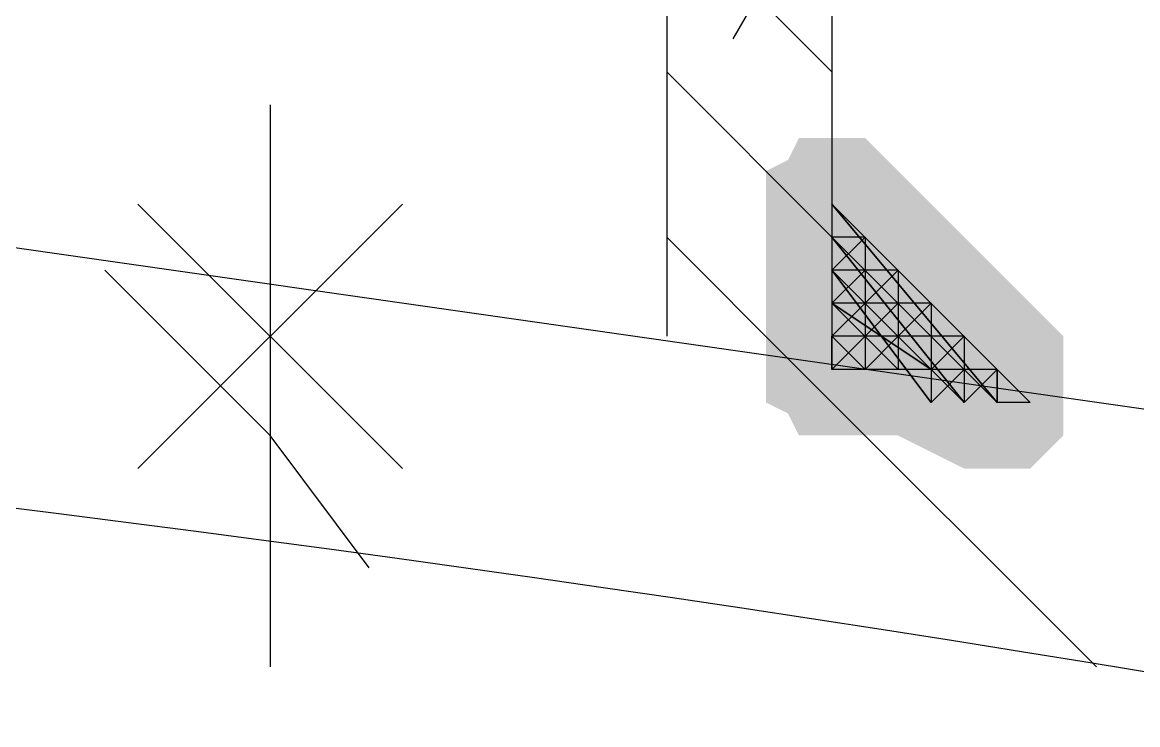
# Model space of a CAD drawing. Header units: millimetres. Extents: x -2210 to 6171, y -6737 to 5572.
# Drawn here: x 520.4 to 586.1, y 2893.6 to 2935 of the extents above; entities that cross this region are included whole.
import ezdxf

# ---------------------------------------------------------------- set-up
doc = ezdxf.new("R2010")
doc.units = ezdxf.units.MM
doc.layers.add('1', color=7, linetype='Continuous')

msp = doc.modelspace()

# ---------------------------------------------------------------- hatches: boundary and pattern name
h = msp.add_hatch(color=0)
h.dxf.hatch_style = 2
h.paths.add_polyline_path([(564.192, 2924.272), (566.138, 2928.163), (570.029, 2928.163), (571.974, 2924.272), (571.974, 2922.327), (570.029, 2920.381), (566.138, 2920.381), (564.192, 2922.327)])
h = msp.add_hatch(color=0)
h.dxf.hatch_style = 2
h.paths.add_polyline_path([(568.083, 2920.381), (564.192, 2922.327), (564.192, 2926.218), (568.083, 2928.163), (570.029, 2928.163), (571.974, 2926.218), (571.974, 2922.327), (570.029, 2920.381)])
h = msp.add_hatch(color=0)
h.dxf.hatch_style = 2
h.paths.add_polyline_path([(568.083, 2928.163), (571.974, 2926.218), (571.974, 2922.327), (568.083, 2920.381), (564.192, 2922.327), (564.192, 2926.218)])
h = msp.add_hatch(color=0)
h.dxf.hatch_style = 2
h.paths.add_polyline_path([(564.192, 2924.272), (566.138, 2928.163), (570.029, 2928.163), (571.974, 2924.272), (570.029, 2920.381), (566.138, 2920.381)])
h = msp.add_hatch(color=0)
h.dxf.hatch_style = 2
h.paths.add_polyline_path([(568.083, 2920.381), (564.192, 2922.327), (564.192, 2926.218), (568.083, 2928.163), (571.974, 2926.218), (571.974, 2922.327)])
h = msp.add_hatch(color=0)
h.dxf.hatch_style = 2
h.paths.add_polyline_path([(568.083, 2920.381), (564.192, 2922.327), (564.192, 2926.218), (568.083, 2928.163), (571.974, 2926.218), (571.974, 2922.327)])
h = msp.add_hatch(color=0)
h.dxf.hatch_style = 2
h.paths.add_polyline_path([(568.083, 2920.381), (564.192, 2922.327), (564.192, 2926.218), (568.083, 2928.163), (571.974, 2926.218), (571.974, 2922.327)])
h = msp.add_hatch(color=0)
h.dxf.hatch_style = 2
h.paths.add_polyline_path([(570.029, 2926.218), (571.974, 2924.272), (571.974, 2920.381), (570.029, 2918.435), (568.083, 2918.435), (564.192, 2920.381), (564.192, 2924.272), (568.083, 2926.218)])
h = msp.add_hatch(color=0)
h.dxf.hatch_style = 2
h.paths.add_polyline_path([(568.083, 2926.218), (571.974, 2924.272), (571.974, 2920.381), (568.083, 2918.435), (564.192, 2920.381), (564.192, 2924.272)])
h = msp.add_hatch(color=0)
h.dxf.hatch_style = 2
h.paths.add_polyline_path([(568.083, 2918.435), (564.192, 2920.381), (564.192, 2924.272), (568.083, 2926.218), (571.974, 2924.272), (571.974, 2920.381)])
h = msp.add_hatch(color=0)
h.dxf.hatch_style = 2
h.paths.add_polyline_path([(568.083, 2926.218), (571.974, 2924.272), (571.974, 2920.381), (568.083, 2918.435), (564.192, 2920.381), (564.192, 2924.272)])
h = msp.add_hatch(color=0)
h.dxf.hatch_style = 2
h.paths.add_polyline_path([(568.083, 2918.435), (564.192, 2920.381), (564.192, 2924.272), (568.083, 2926.218), (571.974, 2924.272), (571.974, 2920.381)])
h = msp.add_hatch(color=0)
h.dxf.hatch_style = 2
h.paths.add_polyline_path([(564.192, 2922.327), (566.138, 2926.218), (570.029, 2926.218), (571.974, 2922.327), (570.029, 2918.435), (566.138, 2918.435)])
h = msp.add_hatch(color=0)
h.dxf.hatch_style = 2
h.paths.add_polyline_path([(564.192, 2922.327), (566.138, 2926.218), (570.029, 2926.218), (571.974, 2922.327), (570.029, 2918.435), (566.138, 2918.435)])
h = msp.add_hatch(color=0)
h.dxf.hatch_style = 2
h.paths.add_polyline_path([(568.083, 2918.435), (564.192, 2920.381), (564.192, 2924.272), (568.083, 2926.218), (571.974, 2924.272), (571.974, 2920.381)])
h = msp.add_hatch(color=0)
h.dxf.hatch_style = 2
h.paths.add_polyline_path([(570.029, 2918.435), (566.138, 2920.381), (566.138, 2924.272), (570.029, 2926.218), (571.974, 2926.218), (573.92, 2924.272), (573.92, 2920.381), (571.974, 2918.435)])
h = msp.add_hatch(color=0)
h.dxf.hatch_style = 2
h.paths.add_polyline_path([(570.029, 2918.435), (566.138, 2920.381), (566.138, 2924.272), (570.029, 2926.218), (571.974, 2926.218), (573.92, 2924.272), (573.92, 2920.381), (571.974, 2918.435)])
h = msp.add_hatch(color=0)
h.dxf.hatch_style = 2
h.paths.add_polyline_path([(570.029, 2918.435), (566.138, 2920.381), (566.138, 2924.272), (570.029, 2926.218), (573.92, 2924.272), (573.92, 2920.381)])
h = msp.add_hatch(color=0)
h.dxf.hatch_style = 2
h.paths.add_polyline_path([(570.029, 2918.435), (566.138, 2920.381), (566.138, 2924.272), (570.029, 2926.218), (573.92, 2924.272), (573.92, 2920.381)])
h = msp.add_hatch(color=0)
h.dxf.hatch_style = 2
h.paths.add_polyline_path([(570.029, 2918.435), (566.138, 2920.381), (566.138, 2924.272), (570.029, 2926.218), (573.92, 2924.272), (573.92, 2920.381)])
h = msp.add_hatch(color=0)
h.dxf.hatch_style = 2
h.paths.add_polyline_path([(570.029, 2918.435), (566.138, 2920.381), (566.138, 2924.272), (570.029, 2926.218), (573.92, 2924.272), (573.92, 2920.381)])
h = msp.add_hatch(color=0)
h.dxf.hatch_style = 2
h.paths.add_polyline_path([(570.029, 2918.435), (566.138, 2920.381), (566.138, 2924.272), (570.029, 2926.218), (573.92, 2924.272), (573.92, 2920.381)])
h = msp.add_hatch(color=0)
h.dxf.hatch_style = 2
h.paths.add_polyline_path([(566.138, 2922.327), (568.083, 2926.218), (571.974, 2926.218), (573.92, 2922.327), (571.974, 2918.435), (568.083, 2918.435)])
h = msp.add_hatch(color=0)
h.dxf.hatch_style = 2
h.paths.add_polyline_path([(570.029, 2918.435), (566.138, 2920.381), (566.138, 2924.272), (570.029, 2926.218), (573.92, 2924.272), (573.92, 2920.381)])
h = msp.add_hatch(color=0)
h.dxf.hatch_style = 2
h.paths.add_polyline_path([(568.083, 2916.49), (564.192, 2918.435), (564.192, 2922.327), (568.083, 2924.272), (570.029, 2924.272), (571.974, 2922.327), (571.974, 2918.435), (570.029, 2916.49)])
h = msp.add_hatch(color=0)
h.dxf.hatch_style = 2
h.paths.add_polyline_path([(564.192, 2920.381), (566.138, 2924.272), (570.029, 2924.272), (571.974, 2920.381), (571.974, 2918.435), (570.029, 2916.49), (566.138, 2916.49), (564.192, 2918.435)])
h = msp.add_hatch(color=0)
h.dxf.hatch_style = 2
h.paths.add_polyline_path([(568.083, 2916.49), (564.192, 2918.435), (564.192, 2922.327), (568.083, 2924.272), (570.029, 2924.272), (571.974, 2922.327), (571.974, 2918.435), (570.029, 2916.49)])
h = msp.add_hatch(color=0)
h.dxf.hatch_style = 2
h.paths.add_polyline_path([(568.083, 2916.49), (564.192, 2918.435), (564.192, 2922.327), (568.083, 2924.272), (571.974, 2922.327), (571.974, 2918.435)])
h = msp.add_hatch(color=0)
h.dxf.hatch_style = 2
h.paths.add_polyline_path([(568.083, 2916.49), (564.192, 2918.435), (564.192, 2922.327), (568.083, 2924.272), (571.974, 2922.327), (571.974, 2918.435)])
h = msp.add_hatch(color=0)
h.dxf.hatch_style = 2
h.paths.add_polyline_path([(568.083, 2916.49), (564.192, 2918.435), (564.192, 2922.327), (568.083, 2924.272), (571.974, 2922.327), (571.974, 2918.435)])
h = msp.add_hatch(color=0)
h.dxf.hatch_style = 2
h.paths.add_polyline_path([(568.083, 2924.272), (571.974, 2922.327), (571.974, 2918.435), (568.083, 2916.49), (564.192, 2918.435), (564.192, 2922.327)])
h = msp.add_hatch(color=0)
h.dxf.hatch_style = 2
h.paths.add_polyline_path([(568.083, 2916.49), (564.192, 2918.435), (564.192, 2922.327), (568.083, 2924.272), (571.974, 2922.327), (571.974, 2918.435)])
h = msp.add_hatch(color=0)
h.dxf.hatch_style = 2
h.paths.add_polyline_path([(568.083, 2916.49), (564.192, 2918.435), (564.192, 2922.327), (568.083, 2924.272), (571.974, 2922.327), (571.974, 2918.435)])
h = msp.add_hatch(color=0)
h.dxf.hatch_style = 2
h.paths.add_polyline_path([(568.083, 2916.49), (564.192, 2918.435), (564.192, 2922.327), (568.083, 2924.272), (571.974, 2922.327), (571.974, 2918.435)])
h = msp.add_hatch(color=0)
h.dxf.hatch_style = 2
h.paths.add_polyline_path([(570.029, 2916.49), (566.138, 2918.435), (566.138, 2922.327), (570.029, 2924.272), (571.974, 2924.272), (573.92, 2922.327), (573.92, 2918.435), (571.974, 2916.49)])
h = msp.add_hatch(color=0)
h.dxf.hatch_style = 2
h.paths.add_polyline_path([(570.029, 2916.49), (566.138, 2918.435), (566.138, 2922.327), (570.029, 2924.272), (573.92, 2922.327), (573.92, 2918.435)])
h = msp.add_hatch(color=0)
h.dxf.hatch_style = 2
h.paths.add_polyline_path([(570.029, 2916.49), (566.138, 2918.435), (566.138, 2922.327), (570.029, 2924.272), (571.974, 2924.272), (573.92, 2922.327), (573.92, 2918.435), (571.974, 2916.49)])
h = msp.add_hatch(color=0)
h.dxf.hatch_style = 2
h.paths.add_polyline_path([(570.029, 2916.49), (566.138, 2918.435), (566.138, 2922.327), (570.029, 2924.272), (571.974, 2924.272), (573.92, 2922.327), (573.92, 2918.435), (571.974, 2916.49)])
h = msp.add_hatch(color=0)
h.dxf.hatch_style = 2
h.paths.add_polyline_path([(570.029, 2916.49), (566.138, 2918.435), (566.138, 2922.327), (570.029, 2924.272), (573.92, 2922.327), (573.92, 2918.435)])
h = msp.add_hatch(color=0)
h.dxf.hatch_style = 2
h.paths.add_polyline_path([(571.974, 2916.49), (568.083, 2918.435), (568.083, 2922.327), (571.974, 2924.272), (573.92, 2924.272), (575.865, 2922.327), (575.865, 2918.435), (573.92, 2916.49)])
h = msp.add_hatch(color=0)
h.dxf.hatch_style = 2
h.paths.add_polyline_path([(571.974, 2924.272), (575.865, 2922.327), (575.865, 2918.435), (571.974, 2916.49), (568.083, 2918.435), (568.083, 2922.327)])
h = msp.add_hatch(color=0)
h.dxf.hatch_style = 2
h.paths.add_polyline_path([(568.083, 2920.381), (570.029, 2924.272), (573.92, 2924.272), (575.865, 2920.381), (575.865, 2918.435), (573.92, 2916.49), (570.029, 2916.49), (568.083, 2918.435)])
h = msp.add_hatch(color=0)
h.dxf.hatch_style = 2
h.paths.add_polyline_path([(571.974, 2916.49), (568.083, 2918.435), (568.083, 2922.327), (571.974, 2924.272), (575.865, 2922.327), (575.865, 2918.435)])
h = msp.add_hatch(color=0)
h.dxf.hatch_style = 2
h.paths.add_polyline_path([(571.974, 2924.272), (575.865, 2922.327), (575.865, 2918.435), (571.974, 2916.49), (568.083, 2918.435), (568.083, 2922.327)])
h = msp.add_hatch(color=0)
h.dxf.hatch_style = 2
h.paths.add_polyline_path([(568.083, 2920.381), (570.029, 2924.272), (573.92, 2924.272), (575.865, 2920.381), (573.92, 2916.49), (570.029, 2916.49)])
h = msp.add_hatch(color=0)
h.dxf.hatch_style = 2
h.paths.add_polyline_path([(571.974, 2916.49), (568.083, 2918.435), (568.083, 2922.327), (571.974, 2924.272), (575.865, 2922.327), (575.865, 2918.435)])
h = msp.add_hatch(color=0)
h.dxf.hatch_style = 2
h.paths.add_polyline_path([(571.974, 2916.49), (568.083, 2918.435), (568.083, 2922.327), (571.974, 2924.272), (575.865, 2922.327), (575.865, 2918.435)])
h = msp.add_hatch(color=0)
h.dxf.hatch_style = 2
h.paths.add_polyline_path([(568.083, 2914.544), (564.192, 2916.49), (564.192, 2920.381), (568.083, 2922.327), (570.029, 2922.327), (571.974, 2920.381), (571.974, 2916.49), (570.029, 2914.544)])
h = msp.add_hatch(color=0)
h.dxf.hatch_style = 2
h.paths.add_polyline_path([(568.083, 2914.544), (564.192, 2916.49), (564.192, 2920.381), (568.083, 2922.327), (571.974, 2920.381), (571.974, 2916.49)])
h = msp.add_hatch(color=0)
h.dxf.hatch_style = 2
h.paths.add_polyline_path([(564.192, 2918.435), (566.138, 2922.327), (570.029, 2922.327), (571.974, 2918.435), (571.974, 2916.49), (570.029, 2914.544), (566.138, 2914.544), (564.192, 2916.49)])
h = msp.add_hatch(color=0)
h.dxf.hatch_style = 2
h.paths.add_polyline_path([(568.083, 2914.544), (564.192, 2916.49), (564.192, 2920.381), (568.083, 2922.327), (571.974, 2920.381), (571.974, 2916.49)])
h = msp.add_hatch(color=0)
h.dxf.hatch_style = 2
h.paths.add_polyline_path([(568.083, 2922.327), (571.974, 2920.381), (571.974, 2916.49), (568.083, 2914.544), (564.192, 2916.49), (564.192, 2920.381)])
h = msp.add_hatch(color=0)
h.dxf.hatch_style = 2
h.paths.add_polyline_path([(568.083, 2914.544), (564.192, 2916.49), (564.192, 2920.381), (568.083, 2922.327), (571.974, 2920.381), (571.974, 2916.49)])
h = msp.add_hatch(color=0)
h.dxf.hatch_style = 2
h.paths.add_polyline_path([(564.192, 2918.435), (566.138, 2922.327), (570.029, 2922.327), (571.974, 2918.435), (570.029, 2914.544), (566.138, 2914.544)])
h = msp.add_hatch(color=0)
h.dxf.hatch_style = 2
h.paths.add_polyline_path([(568.083, 2914.544), (564.192, 2916.49), (564.192, 2920.381), (568.083, 2922.327), (571.974, 2920.381), (571.974, 2916.49)])
h = msp.add_hatch(color=0)
h.dxf.hatch_style = 2
h.paths.add_polyline_path([(568.083, 2914.544), (564.192, 2916.49), (564.192, 2920.381), (568.083, 2922.327), (571.974, 2920.381), (571.974, 2916.49)])
h = msp.add_hatch(color=0)
h.dxf.hatch_style = 2
h.paths.add_polyline_path([(570.029, 2914.544), (566.138, 2916.49), (566.138, 2920.381), (570.029, 2922.327), (573.92, 2920.381), (573.92, 2916.49)])
h = msp.add_hatch(color=0)
h.dxf.hatch_style = 2
h.paths.add_polyline_path([(570.029, 2914.544), (566.138, 2916.49), (566.138, 2920.381), (570.029, 2922.327), (571.974, 2922.327), (573.92, 2920.381), (573.92, 2916.49), (571.974, 2914.544)])
h = msp.add_hatch(color=0)
h.dxf.hatch_style = 2
h.paths.add_polyline_path([(570.029, 2914.544), (566.138, 2916.49), (566.138, 2920.381), (570.029, 2922.327), (573.92, 2920.381), (573.92, 2916.49)])
h = msp.add_hatch(color=0)
h.dxf.hatch_style = 2
h.paths.add_polyline_path([(570.029, 2914.544), (566.138, 2916.49), (566.138, 2920.381), (570.029, 2922.327), (573.92, 2920.381), (573.92, 2916.49)])
h = msp.add_hatch(color=0)
h.dxf.hatch_style = 2
h.paths.add_polyline_path([(570.029, 2914.544), (566.138, 2916.49), (566.138, 2920.381), (570.029, 2922.327), (573.92, 2920.381), (573.92, 2916.49)])
h = msp.add_hatch(color=0)
h.dxf.hatch_style = 2
h.paths.add_polyline_path([(570.029, 2914.544), (566.138, 2916.49), (566.138, 2920.381), (570.029, 2922.327), (573.92, 2920.381), (573.92, 2916.49)])
h = msp.add_hatch(color=0)
h.dxf.hatch_style = 2
h.paths.add_polyline_path([(571.974, 2914.544), (568.083, 2916.49), (568.083, 2920.381), (571.974, 2922.327), (573.92, 2922.327), (575.865, 2920.381), (575.865, 2916.49), (573.92, 2914.544)])
h = msp.add_hatch(color=0)
h.dxf.hatch_style = 2
h.paths.add_polyline_path([(573.92, 2922.327), (575.865, 2920.381), (575.865, 2916.49), (573.92, 2914.544), (571.974, 2914.544), (568.083, 2916.49), (568.083, 2920.381), (571.974, 2922.327)])
h = msp.add_hatch(color=0)
h.dxf.hatch_style = 2
h.paths.add_polyline_path([(571.974, 2914.544), (568.083, 2916.49), (568.083, 2920.381), (571.974, 2922.327), (573.92, 2922.327), (575.865, 2920.381), (575.865, 2916.49), (573.92, 2914.544)])
h = msp.add_hatch(color=0)
h.dxf.hatch_style = 2
h.paths.add_polyline_path([(571.974, 2914.544), (568.083, 2916.49), (568.083, 2920.381), (571.974, 2922.327), (573.92, 2922.327), (575.865, 2920.381), (575.865, 2916.49), (573.92, 2914.544)])
h = msp.add_hatch(color=0)
h.dxf.hatch_style = 2
h.paths.add_polyline_path([(573.92, 2922.327), (575.865, 2920.381), (575.865, 2916.49), (573.92, 2914.544), (571.974, 2914.544), (568.083, 2916.49), (568.083, 2920.381), (571.974, 2922.327)])
h = msp.add_hatch(color=0)
h.dxf.hatch_style = 2
h.paths.add_polyline_path([(568.083, 2918.435), (570.029, 2922.327), (573.92, 2922.327), (575.865, 2918.435), (573.92, 2914.544), (570.029, 2914.544)])
h = msp.add_hatch(color=0)
h.dxf.hatch_style = 2
h.paths.add_polyline_path([(571.974, 2914.544), (568.083, 2916.49), (568.083, 2920.381), (571.974, 2922.327), (575.865, 2920.381), (575.865, 2916.49)])
h = msp.add_hatch(color=0)
h.dxf.hatch_style = 2
h.paths.add_polyline_path([(571.974, 2922.327), (575.865, 2920.381), (575.865, 2916.49), (571.974, 2914.544), (568.083, 2916.49), (568.083, 2920.381)])
h = msp.add_hatch(color=0)
h.dxf.hatch_style = 2
h.paths.add_polyline_path([(571.974, 2914.544), (568.083, 2916.49), (568.083, 2920.381), (571.974, 2922.327), (575.865, 2920.381), (575.865, 2916.49)])
h = msp.add_hatch(color=0)
h.dxf.hatch_style = 2
h.paths.add_polyline_path([(571.974, 2914.544), (568.083, 2916.49), (568.083, 2920.381), (571.974, 2922.327), (575.865, 2920.381), (575.865, 2916.49)])
h = msp.add_hatch(color=0)
h.dxf.hatch_style = 2
h.paths.add_polyline_path([(570.029, 2918.435), (571.974, 2922.327), (575.865, 2922.327), (577.811, 2918.435), (577.811, 2916.49), (575.865, 2914.544), (571.974, 2914.544), (570.029, 2916.49)])
h = msp.add_hatch(color=0)
h.dxf.hatch_style = 2
h.paths.add_polyline_path([(573.92, 2914.544), (570.029, 2916.49), (570.029, 2920.381), (573.92, 2922.327), (575.865, 2922.327), (577.811, 2920.381), (577.811, 2916.49), (575.865, 2914.544)])
h = msp.add_hatch(color=0)
h.dxf.hatch_style = 2
h.paths.add_polyline_path([(570.029, 2918.435), (571.974, 2922.327), (575.865, 2922.327), (577.811, 2918.435), (577.811, 2916.49), (575.865, 2914.544), (571.974, 2914.544), (570.029, 2916.49)])
h = msp.add_hatch(color=0)
h.dxf.hatch_style = 2
h.paths.add_polyline_path([(573.92, 2922.327), (577.811, 2920.381), (577.811, 2916.49), (573.92, 2914.544), (570.029, 2916.49), (570.029, 2920.381)])
h = msp.add_hatch(color=0)
h.dxf.hatch_style = 2
h.paths.add_polyline_path([(570.029, 2918.435), (571.974, 2922.327), (575.865, 2922.327), (577.811, 2918.435), (575.865, 2914.544), (571.974, 2914.544)])
h = msp.add_hatch(color=0)
h.dxf.hatch_style = 2
h.paths.add_polyline_path([(573.92, 2914.544), (570.029, 2916.49), (570.029, 2920.381), (573.92, 2922.327), (577.811, 2920.381), (577.811, 2916.49)])
h = msp.add_hatch(color=0)
h.dxf.hatch_style = 2
h.paths.add_polyline_path([(573.92, 2922.327), (577.811, 2920.381), (577.811, 2916.49), (573.92, 2914.544), (570.029, 2916.49), (570.029, 2920.381)])
h = msp.add_hatch(color=0)
h.dxf.hatch_style = 2
h.paths.add_polyline_path([(573.92, 2914.544), (570.029, 2916.49), (570.029, 2920.381), (573.92, 2922.327), (577.811, 2920.381), (577.811, 2916.49)])
h = msp.add_hatch(color=0)
h.dxf.hatch_style = 2
h.paths.add_polyline_path([(570.029, 2918.435), (571.974, 2922.327), (575.865, 2922.327), (577.811, 2918.435), (575.865, 2914.544), (571.974, 2914.544)])
h = msp.add_hatch(color=0)
h.dxf.hatch_style = 2
h.paths.add_polyline_path([(570.029, 2918.435), (571.974, 2922.327), (575.865, 2922.327), (577.811, 2918.435), (575.865, 2914.544), (571.974, 2914.544)])
h = msp.add_hatch(color=0)
h.dxf.hatch_style = 2
h.paths.add_polyline_path([(573.92, 2914.544), (570.029, 2916.49), (570.029, 2920.381), (573.92, 2922.327), (577.811, 2920.381), (577.811, 2916.49)])
h = msp.add_hatch(color=0)
h.dxf.hatch_style = 2
h.paths.add_polyline_path([(568.083, 2912.599), (564.192, 2914.544), (564.192, 2918.435), (568.083, 2920.381), (570.029, 2920.381), (571.974, 2918.435), (571.974, 2914.544), (570.029, 2912.599)])
h = msp.add_hatch(color=0)
h.dxf.hatch_style = 2
h.paths.add_polyline_path([(568.083, 2912.599), (564.192, 2914.544), (564.192, 2918.435), (568.083, 2920.381), (571.974, 2918.435), (571.974, 2914.544)])
h = msp.add_hatch(color=0)
h.dxf.hatch_style = 2
h.paths.add_polyline_path([(568.083, 2912.599), (564.192, 2914.544), (564.192, 2918.435), (568.083, 2920.381), (571.974, 2918.435), (571.974, 2914.544)])
h = msp.add_hatch(color=0)
h.dxf.hatch_style = 2
h.paths.add_polyline_path([(568.083, 2912.599), (564.192, 2914.544), (564.192, 2918.435), (568.083, 2920.381), (571.974, 2918.435), (571.974, 2914.544)])
h = msp.add_hatch(color=0)
h.dxf.hatch_style = 2
h.paths.add_polyline_path([(568.083, 2920.381), (571.974, 2918.435), (571.974, 2914.544), (568.083, 2912.599), (564.192, 2914.544), (564.192, 2918.435)])
h = msp.add_hatch(color=0)
h.dxf.hatch_style = 2
h.paths.add_polyline_path([(568.083, 2912.599), (564.192, 2914.544), (564.192, 2918.435), (568.083, 2920.381), (571.974, 2918.435), (571.974, 2914.544)])
h = msp.add_hatch(color=0)
h.dxf.hatch_style = 2
h.paths.add_polyline_path([(570.029, 2912.599), (566.138, 2914.544), (566.138, 2918.435), (570.029, 2920.381), (571.974, 2920.381), (573.92, 2918.435), (573.92, 2914.544), (571.974, 2912.599)])
h = msp.add_hatch(color=0)
h.dxf.hatch_style = 2
h.paths.add_polyline_path([(570.029, 2912.599), (566.138, 2914.544), (566.138, 2918.435), (570.029, 2920.381), (573.92, 2918.435), (573.92, 2914.544)])
h = msp.add_hatch(color=0)
h.dxf.hatch_style = 2
h.paths.add_polyline_path([(570.029, 2912.599), (566.138, 2914.544), (566.138, 2918.435), (570.029, 2920.381), (571.974, 2920.381), (573.92, 2918.435), (573.92, 2914.544), (571.974, 2912.599)])
h = msp.add_hatch(color=0)
h.dxf.hatch_style = 2
h.paths.add_polyline_path([(571.974, 2912.599), (568.083, 2914.544), (568.083, 2918.435), (571.974, 2920.381), (575.865, 2918.435), (575.865, 2914.544)])
h = msp.add_hatch(color=0)
h.dxf.hatch_style = 2
h.paths.add_polyline_path([(571.974, 2912.599), (568.083, 2914.544), (568.083, 2918.435), (571.974, 2920.381), (575.865, 2918.435), (575.865, 2914.544)])
h = msp.add_hatch(color=0)
h.dxf.hatch_style = 2
h.paths.add_polyline_path([(571.974, 2912.599), (568.083, 2914.544), (568.083, 2918.435), (571.974, 2920.381), (575.865, 2918.435), (575.865, 2914.544)])
h = msp.add_hatch(color=0)
h.dxf.hatch_style = 2
h.paths.add_polyline_path([(571.974, 2912.599), (568.083, 2914.544), (568.083, 2918.435), (571.974, 2920.381), (575.865, 2918.435), (575.865, 2914.544)])
h = msp.add_hatch(color=0)
h.dxf.hatch_style = 2
h.paths.add_polyline_path([(575.865, 2920.381), (577.811, 2918.435), (577.811, 2914.544), (575.865, 2912.599), (573.92, 2912.599), (570.029, 2914.544), (570.029, 2918.435), (573.92, 2920.381)])
h = msp.add_hatch(color=0)
h.dxf.hatch_style = 2
h.paths.add_polyline_path([(573.92, 2912.599), (570.029, 2914.544), (570.029, 2918.435), (573.92, 2920.381), (577.811, 2918.435), (577.811, 2914.544)])
h = msp.add_hatch(color=0)
h.dxf.hatch_style = 2
h.paths.add_polyline_path([(573.92, 2920.381), (577.811, 2918.435), (577.811, 2914.544), (573.92, 2912.599), (570.029, 2914.544), (570.029, 2918.435)])
h = msp.add_hatch(color=0)
h.dxf.hatch_style = 2
h.paths.add_polyline_path([(573.92, 2912.599), (570.029, 2914.544), (570.029, 2918.435), (573.92, 2920.381), (577.811, 2918.435), (577.811, 2914.544)])
h = msp.add_hatch(color=0)
h.dxf.hatch_style = 2
h.paths.add_polyline_path([(573.92, 2912.599), (570.029, 2914.544), (570.029, 2918.435), (573.92, 2920.381), (577.811, 2918.435), (577.811, 2914.544)])
h = msp.add_hatch(color=0)
h.dxf.hatch_style = 2
h.paths.add_polyline_path([(573.92, 2912.599), (570.029, 2914.544), (570.029, 2918.435), (573.92, 2920.381), (577.811, 2918.435), (577.811, 2914.544)])
h = msp.add_hatch(color=0)
h.dxf.hatch_style = 2
h.paths.add_polyline_path([(575.865, 2912.599), (571.974, 2914.544), (571.974, 2918.435), (575.865, 2920.381), (577.811, 2920.381), (579.756, 2918.435), (579.756, 2914.544), (577.811, 2912.599)])
h = msp.add_hatch(color=0)
h.dxf.hatch_style = 2
h.paths.add_polyline_path([(575.865, 2912.599), (571.974, 2914.544), (571.974, 2918.435), (575.865, 2920.381), (577.811, 2920.381), (579.756, 2918.435), (579.756, 2914.544), (577.811, 2912.599)])
h = msp.add_hatch(color=0)
h.dxf.hatch_style = 2
h.paths.add_polyline_path([(575.865, 2912.599), (571.974, 2914.544), (571.974, 2918.435), (575.865, 2920.381), (579.756, 2918.435), (579.756, 2914.544)])
h = msp.add_hatch(color=0)
h.dxf.hatch_style = 2
h.paths.add_polyline_path([(575.865, 2912.599), (571.974, 2914.544), (571.974, 2918.435), (575.865, 2920.381), (579.756, 2918.435), (579.756, 2914.544)])
h = msp.add_hatch(color=0)
h.dxf.hatch_style = 2
h.paths.add_polyline_path([(575.865, 2912.599), (571.974, 2914.544), (571.974, 2918.435), (575.865, 2920.381), (579.756, 2918.435), (579.756, 2914.544)])
h = msp.add_hatch(color=0)
h.dxf.hatch_style = 2
h.paths.add_polyline_path([(575.865, 2912.599), (571.974, 2914.544), (571.974, 2918.435), (575.865, 2920.381), (579.756, 2918.435), (579.756, 2914.544)])
h = msp.add_hatch(color=0)
h.dxf.hatch_style = 2
h.paths.add_polyline_path([(575.865, 2912.599), (571.974, 2914.544), (571.974, 2918.435), (575.865, 2920.381), (579.756, 2918.435), (579.756, 2914.544)])
h = msp.add_hatch(color=0)
h.dxf.hatch_style = 2
h.paths.add_polyline_path([(571.974, 2916.49), (573.92, 2920.381), (577.811, 2920.381), (579.756, 2916.49), (577.811, 2912.599), (573.92, 2912.599)])
h = msp.add_hatch(color=0)
h.dxf.hatch_style = 2
h.paths.add_polyline_path([(575.865, 2912.599), (571.974, 2914.544), (571.974, 2918.435), (575.865, 2920.381), (579.756, 2918.435), (579.756, 2914.544)])
h = msp.add_hatch(color=0)
h.dxf.hatch_style = 2
h.paths.add_polyline_path([(568.083, 2910.653), (564.192, 2912.599), (564.192, 2916.49), (568.083, 2918.435), (571.974, 2916.49), (571.974, 2912.599)])
h = msp.add_hatch(color=0)
h.dxf.hatch_style = 2
h.paths.add_polyline_path([(570.029, 2918.435), (571.974, 2916.49), (571.974, 2912.599), (570.029, 2910.653), (568.083, 2910.653), (564.192, 2912.599), (564.192, 2916.49), (568.083, 2918.435)])
h = msp.add_hatch(color=0)
h.dxf.hatch_style = 2
h.paths.add_polyline_path([(568.083, 2910.653), (564.192, 2912.599), (564.192, 2916.49), (568.083, 2918.435), (570.029, 2918.435), (571.974, 2916.49), (571.974, 2912.599), (570.029, 2910.653)])
h = msp.add_hatch(color=0)
h.dxf.hatch_style = 2
h.paths.add_polyline_path([(568.083, 2910.653), (564.192, 2912.599), (564.192, 2916.49), (568.083, 2918.435), (571.974, 2916.49), (571.974, 2912.599)])
h = msp.add_hatch(color=0)
h.dxf.hatch_style = 2
h.paths.add_polyline_path([(568.083, 2918.435), (571.974, 2916.49), (571.974, 2912.599), (568.083, 2910.653), (564.192, 2912.599), (564.192, 2916.49)])
h = msp.add_hatch(color=0)
h.dxf.hatch_style = 2
h.paths.add_polyline_path([(568.083, 2910.653), (564.192, 2912.599), (564.192, 2916.49), (568.083, 2918.435), (571.974, 2916.49), (571.974, 2912.599)])
h = msp.add_hatch(color=0)
h.dxf.hatch_style = 2
h.paths.add_polyline_path([(568.083, 2910.653), (564.192, 2912.599), (564.192, 2916.49), (568.083, 2918.435), (571.974, 2916.49), (571.974, 2912.599)])
h = msp.add_hatch(color=0)
h.dxf.hatch_style = 2
h.paths.add_polyline_path([(564.192, 2914.544), (566.138, 2918.435), (570.029, 2918.435), (571.974, 2914.544), (570.029, 2910.653), (566.138, 2910.653)])
h = msp.add_hatch(color=0)
h.dxf.hatch_style = 2
h.paths.add_polyline_path([(568.083, 2910.653), (564.192, 2912.599), (564.192, 2916.49), (568.083, 2918.435), (571.974, 2916.49), (571.974, 2912.599)])
h = msp.add_hatch(color=0)
h.dxf.hatch_style = 2
h.paths.add_polyline_path([(570.029, 2910.653), (566.138, 2912.599), (566.138, 2916.49), (570.029, 2918.435), (571.974, 2918.435), (573.92, 2916.49), (573.92, 2912.599), (571.974, 2910.653)])
h = msp.add_hatch(color=0)
h.dxf.hatch_style = 2
h.paths.add_polyline_path([(566.138, 2914.544), (568.083, 2918.435), (571.974, 2918.435), (573.92, 2914.544), (571.974, 2910.653), (568.083, 2910.653)])
h = msp.add_hatch(color=0)
h.dxf.hatch_style = 2
h.paths.add_polyline_path([(570.029, 2910.653), (566.138, 2912.599), (566.138, 2916.49), (570.029, 2918.435), (571.974, 2918.435), (573.92, 2916.49), (573.92, 2912.599), (571.974, 2910.653)])
h = msp.add_hatch(color=0)
h.dxf.hatch_style = 2
h.paths.add_polyline_path([(566.138, 2914.544), (568.083, 2918.435), (571.974, 2918.435), (573.92, 2914.544), (571.974, 2910.653), (568.083, 2910.653)])
h = msp.add_hatch(color=0)
h.dxf.hatch_style = 2
h.paths.add_polyline_path([(570.029, 2910.653), (566.138, 2912.599), (566.138, 2916.49), (570.029, 2918.435), (573.92, 2916.49), (573.92, 2912.599)])
h = msp.add_hatch(color=0)
h.dxf.hatch_style = 2
h.paths.add_polyline_path([(570.029, 2910.653), (566.138, 2912.599), (566.138, 2916.49), (570.029, 2918.435), (573.92, 2916.49), (573.92, 2912.599)])
h = msp.add_hatch(color=0)
h.dxf.hatch_style = 2
h.paths.add_polyline_path([(570.029, 2910.653), (566.138, 2912.599), (566.138, 2916.49), (570.029, 2918.435), (573.92, 2916.49), (573.92, 2912.599)])
h = msp.add_hatch(color=0)
h.dxf.hatch_style = 2
h.paths.add_polyline_path([(570.029, 2910.653), (566.138, 2912.599), (566.138, 2916.49), (570.029, 2918.435), (573.92, 2916.49), (573.92, 2912.599)])
h = msp.add_hatch(color=0)
h.dxf.hatch_style = 2
h.paths.add_polyline_path([(570.029, 2918.435), (573.92, 2916.49), (573.92, 2912.599), (570.029, 2910.653), (566.138, 2912.599), (566.138, 2916.49)])
h = msp.add_hatch(color=0)
h.dxf.hatch_style = 2
h.paths.add_polyline_path([(570.029, 2910.653), (566.138, 2912.599), (566.138, 2916.49), (570.029, 2918.435), (573.92, 2916.49), (573.92, 2912.599)])
h = msp.add_hatch(color=0)
h.dxf.hatch_style = 2
h.paths.add_polyline_path([(570.029, 2910.653), (566.138, 2912.599), (566.138, 2916.49), (570.029, 2918.435), (573.92, 2916.49), (573.92, 2912.599)])
h = msp.add_hatch(color=0)
h.dxf.hatch_style = 2
h.paths.add_polyline_path([(570.029, 2910.653), (566.138, 2912.599), (566.138, 2916.49), (570.029, 2918.435), (573.92, 2916.49), (573.92, 2912.599)])
h = msp.add_hatch(color=0)
h.dxf.hatch_style = 2
h.paths.add_polyline_path([(571.974, 2910.653), (568.083, 2912.599), (568.083, 2916.49), (571.974, 2918.435), (573.92, 2918.435), (575.865, 2916.49), (575.865, 2912.599), (573.92, 2910.653)])
h = msp.add_hatch(color=0)
h.dxf.hatch_style = 2
h.paths.add_polyline_path([(568.083, 2914.544), (570.029, 2918.435), (573.92, 2918.435), (575.865, 2914.544), (573.92, 2910.653), (570.029, 2910.653)])
h = msp.add_hatch(color=0)
h.dxf.hatch_style = 2
h.paths.add_polyline_path([(571.974, 2918.435), (575.865, 2916.49), (575.865, 2912.599), (571.974, 2910.653), (568.083, 2912.599), (568.083, 2916.49)])
h = msp.add_hatch(color=0)
h.dxf.hatch_style = 2
h.paths.add_polyline_path([(571.974, 2910.653), (568.083, 2912.599), (568.083, 2916.49), (571.974, 2918.435), (575.865, 2916.49), (575.865, 2912.599)])
h = msp.add_hatch(color=0)
h.dxf.hatch_style = 2
h.paths.add_polyline_path([(571.974, 2910.653), (568.083, 2912.599), (568.083, 2916.49), (571.974, 2918.435), (573.92, 2918.435), (575.865, 2916.49), (575.865, 2912.599), (573.92, 2910.653)])
h = msp.add_hatch(color=0)
h.dxf.hatch_style = 2
h.paths.add_polyline_path([(571.974, 2918.435), (575.865, 2916.49), (575.865, 2912.599), (571.974, 2910.653), (568.083, 2912.599), (568.083, 2916.49)])
h = msp.add_hatch(color=0)
h.dxf.hatch_style = 2
h.paths.add_polyline_path([(571.974, 2910.653), (568.083, 2912.599), (568.083, 2916.49), (571.974, 2918.435), (573.92, 2918.435), (575.865, 2916.49), (575.865, 2912.599), (573.92, 2910.653)])
h = msp.add_hatch(color=0)
h.dxf.hatch_style = 2
h.paths.add_polyline_path([(570.029, 2914.544), (571.974, 2918.435), (575.865, 2918.435), (577.811, 2914.544), (577.811, 2912.599), (575.865, 2910.653), (571.974, 2910.653), (570.029, 2912.599)])
h = msp.add_hatch(color=0)
h.dxf.hatch_style = 2
h.paths.add_polyline_path([(573.92, 2910.653), (570.029, 2912.599), (570.029, 2916.49), (573.92, 2918.435), (575.865, 2918.435), (577.811, 2916.49), (577.811, 2912.599), (575.865, 2910.653)])
h = msp.add_hatch(color=0)
h.dxf.hatch_style = 2
h.paths.add_polyline_path([(573.92, 2910.653), (570.029, 2912.599), (570.029, 2916.49), (573.92, 2918.435), (575.865, 2918.435), (577.811, 2916.49), (577.811, 2912.599), (575.865, 2910.653)])
h = msp.add_hatch(color=0)
h.dxf.hatch_style = 2
h.paths.add_polyline_path([(573.92, 2910.653), (570.029, 2912.599), (570.029, 2916.49), (573.92, 2918.435), (577.811, 2916.49), (577.811, 2912.599)])
h = msp.add_hatch(color=0)
h.dxf.hatch_style = 2
h.paths.add_polyline_path([(573.92, 2910.653), (570.029, 2912.599), (570.029, 2916.49), (573.92, 2918.435), (577.811, 2916.49), (577.811, 2912.599)])
h = msp.add_hatch(color=0)
h.dxf.hatch_style = 2
h.paths.add_polyline_path([(573.92, 2910.653), (570.029, 2912.599), (570.029, 2916.49), (573.92, 2918.435), (577.811, 2916.49), (577.811, 2912.599)])
h = msp.add_hatch(color=0)
h.dxf.hatch_style = 2
h.paths.add_polyline_path([(573.92, 2910.653), (570.029, 2912.599), (570.029, 2916.49), (573.92, 2918.435), (577.811, 2916.49), (577.811, 2912.599)])
h = msp.add_hatch(color=0)
h.dxf.hatch_style = 2
h.paths.add_polyline_path([(571.974, 2914.544), (573.92, 2918.435), (577.811, 2918.435), (579.756, 2914.544), (579.756, 2912.599), (577.811, 2910.653), (573.92, 2910.653), (571.974, 2912.599)])
h = msp.add_hatch(color=0)
h.dxf.hatch_style = 2
h.paths.add_polyline_path([(575.865, 2910.653), (571.974, 2912.599), (571.974, 2916.49), (575.865, 2918.435), (577.811, 2918.435), (579.756, 2916.49), (579.756, 2912.599), (577.811, 2910.653)])
h = msp.add_hatch(color=0)
h.dxf.hatch_style = 2
h.paths.add_polyline_path([(575.865, 2910.653), (571.974, 2912.599), (571.974, 2916.49), (575.865, 2918.435), (579.756, 2916.49), (579.756, 2912.599)])
h = msp.add_hatch(color=0)
h.dxf.hatch_style = 2
h.paths.add_polyline_path([(575.865, 2910.653), (571.974, 2912.599), (571.974, 2916.49), (575.865, 2918.435), (577.811, 2918.435), (579.756, 2916.49), (579.756, 2912.599), (577.811, 2910.653)])
h = msp.add_hatch(color=0)
h.dxf.hatch_style = 2
h.paths.add_polyline_path([(575.865, 2910.653), (571.974, 2912.599), (571.974, 2916.49), (575.865, 2918.435), (577.811, 2918.435), (579.756, 2916.49), (579.756, 2912.599), (577.811, 2910.653)])
h = msp.add_hatch(color=0)
h.dxf.hatch_style = 2
h.paths.add_polyline_path([(575.865, 2910.653), (571.974, 2912.599), (571.974, 2916.49), (575.865, 2918.435), (579.756, 2916.49), (579.756, 2912.599)])
h = msp.add_hatch(color=0)
h.dxf.hatch_style = 2
h.paths.add_polyline_path([(577.811, 2910.653), (573.92, 2912.599), (573.92, 2916.49), (577.811, 2918.435), (579.756, 2918.435), (581.702, 2916.49), (581.702, 2912.599), (579.756, 2910.653)])
h = msp.add_hatch(color=0)
h.dxf.hatch_style = 2
h.paths.add_polyline_path([(577.811, 2918.435), (581.702, 2916.49), (581.702, 2912.599), (577.811, 2910.653), (573.92, 2912.599), (573.92, 2916.49)])
h = msp.add_hatch(color=0)
h.dxf.hatch_style = 2
h.paths.add_polyline_path([(573.92, 2914.544), (575.865, 2918.435), (579.756, 2918.435), (581.702, 2914.544), (581.702, 2912.599), (579.756, 2910.653), (575.865, 2910.653), (573.92, 2912.599)])
h = msp.add_hatch(color=0)
h.dxf.hatch_style = 2
h.paths.add_polyline_path([(577.811, 2910.653), (573.92, 2912.599), (573.92, 2916.49), (577.811, 2918.435), (581.702, 2916.49), (581.702, 2912.599)])
h = msp.add_hatch(color=0)
h.dxf.hatch_style = 2
h.paths.add_polyline_path([(577.811, 2918.435), (581.702, 2916.49), (581.702, 2912.599), (577.811, 2910.653), (573.92, 2912.599), (573.92, 2916.49)])
h = msp.add_hatch(color=0)
h.dxf.hatch_style = 2
h.paths.add_polyline_path([(573.92, 2914.544), (575.865, 2918.435), (579.756, 2918.435), (581.702, 2914.544), (579.756, 2910.653), (575.865, 2910.653)])
h = msp.add_hatch(color=0)
h.dxf.hatch_style = 2
h.paths.add_polyline_path([(577.811, 2910.653), (573.92, 2912.599), (573.92, 2916.49), (577.811, 2918.435), (581.702, 2916.49), (581.702, 2912.599)])
h = msp.add_hatch(color=0)
h.dxf.hatch_style = 2
h.paths.add_polyline_path([(577.811, 2910.653), (573.92, 2912.599), (573.92, 2916.49), (577.811, 2918.435), (581.702, 2916.49), (581.702, 2912.599)])
h = msp.add_hatch(color=0)
h.dxf.hatch_style = 2
h.paths.add_polyline_path([(575.865, 2908.708), (571.974, 2910.653), (571.974, 2914.544), (575.865, 2916.49), (577.811, 2916.49), (579.756, 2914.544), (579.756, 2910.653), (577.811, 2908.708)])
h = msp.add_hatch(color=0)
h.dxf.hatch_style = 2
h.paths.add_polyline_path([(577.811, 2916.49), (579.756, 2914.544), (579.756, 2910.653), (577.811, 2908.708), (575.865, 2908.708), (571.974, 2910.653), (571.974, 2914.544), (575.865, 2916.49)])
h = msp.add_hatch(color=0)
h.dxf.hatch_style = 2
h.paths.add_polyline_path([(575.865, 2908.708), (571.974, 2910.653), (571.974, 2914.544), (575.865, 2916.49), (579.756, 2914.544), (579.756, 2910.653)])
h = msp.add_hatch(color=0)
h.dxf.hatch_style = 2
h.paths.add_polyline_path([(575.865, 2908.708), (571.974, 2910.653), (571.974, 2914.544), (575.865, 2916.49), (579.756, 2914.544), (579.756, 2910.653)])
h = msp.add_hatch(color=0)
h.dxf.hatch_style = 2
h.paths.add_polyline_path([(575.865, 2908.708), (571.974, 2910.653), (571.974, 2914.544), (575.865, 2916.49), (579.756, 2914.544), (579.756, 2910.653)])
h = msp.add_hatch(color=0)
h.dxf.hatch_style = 2
h.paths.add_polyline_path([(577.811, 2908.708), (573.92, 2910.653), (573.92, 2914.544), (577.811, 2916.49), (579.756, 2916.49), (581.702, 2914.544), (581.702, 2910.653), (579.756, 2908.708)])
h = msp.add_hatch(color=0)
h.dxf.hatch_style = 2
h.paths.add_polyline_path([(577.811, 2908.708), (573.92, 2910.653), (573.92, 2914.544), (577.811, 2916.49), (581.702, 2914.544), (581.702, 2910.653)])
h = msp.add_hatch(color=0)
h.dxf.hatch_style = 2
h.paths.add_polyline_path([(577.811, 2916.49), (581.702, 2914.544), (581.702, 2910.653), (577.811, 2908.708), (573.92, 2910.653), (573.92, 2914.544)])
h = msp.add_hatch(color=0)
h.dxf.hatch_style = 2
h.paths.add_polyline_path([(577.811, 2908.708), (573.92, 2910.653), (573.92, 2914.544), (577.811, 2916.49), (581.702, 2914.544), (581.702, 2910.653)])

# ---------------------------------------------------------------- linework, layer by layer
at = {"layer": '1', "color": 0, "lineweight": 25}
for points in [[(1305.437, 4223.883), (562.247, 2934)], [(568.083, 2951.509), (568.083, 2914.544)], [(568.083, 2932.054), (558.356, 2941.782)], [(558.356, 2935.945), (558.356, 2916.49)], [(677.033, 2895.089), (597.266, 2910.653), (515.554, 2922.327), (431.897, 2930.109), (346.293, 2934)], [(568.083, 2922.327), (558.356, 2932.054)], [(535.009, 2930.109), (535.009, 2897.035)], [(527.227, 2908.708), (542.791, 2924.272)], [(542.791, 2908.708), (527.227, 2924.272)], [(568.083, 2922.327), (577.811, 2912.599), (568.083, 2924.272), (577.811, 2912.599), (568.083, 2924.272)], [(579.756, 2912.599), (568.083, 2924.272), (579.756, 2912.599), (579.756, 2912.599)], [(568.083, 2924.272), (568.083, 2922.327)], [(568.083, 2924.272), (568.083, 2924.272), (568.083, 2922.327)], [(568.083, 2924.272), (568.083, 2922.327)], [(568.083, 2924.272), (568.083, 2924.272), (579.756, 2912.599)], [(566.138, 2914.544), (558.356, 2922.327)], [(575.865, 2912.599), (568.083, 2922.327), (575.865, 2912.599)], [(568.083, 2922.327), (575.865, 2912.599), (568.083, 2922.327), (575.865, 2912.599)], [(568.083, 2922.327), (577.811, 2912.599), (568.083, 2922.327), (577.811, 2912.599)], [(570.029, 2922.327), (570.029, 2920.381), (568.083, 2920.381)], [(570.029, 2922.327), (570.029, 2922.327), (568.083, 2920.381)], [(570.029, 2922.327), (570.029, 2922.327), (568.083, 2922.327)], [(570.029, 2922.327), (568.083, 2922.327), (568.083, 2920.381)], [(568.083, 2922.327), (568.083, 2920.381), (568.083, 2920.381)], [(568.083, 2922.327), (568.083, 2922.327), (568.083, 2922.327)], [(570.029, 2922.327), (568.083, 2922.327), (568.083, 2922.327)], [(570.029, 2922.327), (568.083, 2922.327)], [(568.083, 2922.327), (568.083, 2922.327), (568.083, 2920.381)], [(570.029, 2922.327), (568.083, 2922.327), (568.083, 2922.327), (568.083, 2922.327)], [(568.083, 2922.327), (568.083, 2922.327), (568.083, 2922.327)], [(568.083, 2922.327), (568.083, 2922.327), (568.083, 2922.327)], [(568.083, 2922.327), (568.083, 2922.327), (568.083, 2922.327)], [(570.029, 2922.327), (570.029, 2920.381)], [(570.029, 2922.327), (570.029, 2920.381), (570.029, 2920.381)], [(570.029, 2922.327), (570.029, 2922.327)], [(540.846, 2902.871), (535.009, 2910.653), (525.282, 2920.381)], [(573.92, 2914.544), (568.083, 2920.381), (573.92, 2912.599), (568.083, 2920.381), (573.92, 2912.599), (568.083, 2920.381)], [(575.865, 2912.599), (568.083, 2920.381), (575.865, 2912.599), (568.083, 2920.381)], [(570.029, 2920.381), (570.029, 2918.435), (568.083, 2918.435), (568.083, 2918.435)], [(570.029, 2920.381), (570.029, 2920.381), (568.083, 2918.435)], [(568.083, 2920.381), (568.083, 2918.435), (568.083, 2918.435)], [(570.029, 2920.381), (570.029, 2920.381), (568.083, 2920.381), (568.083, 2918.435), (568.083, 2918.435)], [(570.029, 2920.381), (568.083, 2920.381)], [(570.029, 2920.381), (568.083, 2920.381), (568.083, 2920.381), (568.083, 2918.435), (568.083, 2918.435)], [(568.083, 2920.381), (568.083, 2920.381), (568.083, 2918.435)], [(570.029, 2920.381), (568.083, 2920.381)], [(568.083, 2920.381), (568.083, 2920.381), (568.083, 2920.381)], [(568.083, 2920.381), (568.083, 2920.381), (568.083, 2920.381)], [(568.083, 2920.381), (568.083, 2920.381)], [(568.083, 2920.381), (568.083, 2920.381), (568.083, 2920.381)], [(571.974, 2920.381), (571.974, 2918.435), (570.029, 2918.435)], [(571.974, 2920.381), (571.974, 2920.381), (570.029, 2918.435)], [(571.974, 2920.381), (570.029, 2920.381), (570.029, 2918.435)], [(570.029, 2920.381), (570.029, 2918.435), (570.029, 2918.435)], [(571.974, 2920.381), (570.029, 2920.381), (570.029, 2920.381)], [(571.974, 2920.381), (570.029, 2920.381), (570.029, 2920.381)], [(570.029, 2920.381), (570.029, 2918.435), (570.029, 2918.435)], [(571.974, 2920.381), (570.029, 2920.381)], [(570.029, 2920.381), (570.029, 2918.435)], [(570.029, 2920.381), (570.029, 2920.381), (570.029, 2920.381)], [(570.029, 2920.381), (570.029, 2920.381), (570.029, 2920.381)], [(570.029, 2920.381), (570.029, 2920.381), (570.029, 2920.381)], [(570.029, 2920.381), (570.029, 2920.381), (570.029, 2920.381)], [(570.029, 2920.381), (570.029, 2920.381), (570.029, 2920.381)], [(571.974, 2920.381), (571.974, 2918.435)], [(571.974, 2920.381), (571.974, 2918.435), (571.974, 2918.435)], [(571.974, 2920.381), (571.974, 2920.381), (571.974, 2920.381), (571.974, 2918.435)], [(571.974, 2920.381), (571.974, 2920.381)], [(571.974, 2914.544), (568.083, 2918.435), (571.974, 2914.544)], [(568.083, 2918.435), (571.974, 2914.544), (568.083, 2918.435), (571.974, 2914.544)], [(568.083, 2918.435), (571.974, 2914.544), (568.083, 2918.435), (573.92, 2914.544), (568.083, 2918.435)], [(570.029, 2918.435), (570.029, 2916.49), (568.083, 2916.49)], [(570.029, 2918.435), (568.083, 2916.49), (568.083, 2916.49)], [(570.029, 2918.435), (570.029, 2918.435), (568.083, 2918.435)], [(568.083, 2918.435), (568.083, 2916.49), (568.083, 2916.49), (568.083, 2916.49)], [(570.029, 2918.435), (568.083, 2918.435), (568.083, 2916.49)], [(570.029, 2918.435), (570.029, 2918.435), (568.083, 2918.435)], [(568.083, 2918.435), (568.083, 2916.49), (568.083, 2916.49)], [(570.029, 2918.435), (568.083, 2918.435), (568.083, 2918.435), (568.083, 2918.435)], [(568.083, 2918.435), (568.083, 2918.435), (568.083, 2916.49)], [(570.029, 2918.435), (568.083, 2918.435), (568.083, 2918.435)], [(568.083, 2918.435), (568.083, 2918.435), (568.083, 2918.435)], [(568.083, 2918.435), (568.083, 2918.435)], [(571.974, 2918.435), (571.974, 2916.49), (571.974, 2916.49), (571.974, 2916.49), (571.974, 2916.49), (570.029, 2914.544), (570.029, 2914.544)], [(573.92, 2918.435), (571.974, 2918.435), (571.974, 2916.49), (571.974, 2916.49), (570.029, 2916.49)], [(571.974, 2918.435), (571.974, 2918.435), (571.974, 2916.49), (571.974, 2916.49), (570.029, 2916.49), (570.029, 2916.49), (570.029, 2914.544)], [(571.974, 2918.435), (571.974, 2918.435), (571.974, 2918.435), (571.974, 2916.49), (570.029, 2916.49), (570.029, 2916.49)], [(571.974, 2918.435), (570.029, 2916.49), (570.029, 2916.49)], [(571.974, 2918.435), (571.974, 2918.435), (570.029, 2918.435)], [(571.974, 2918.435), (571.974, 2918.435), (570.029, 2918.435), (570.029, 2916.49)], [(570.029, 2918.435), (570.029, 2916.49)], [(571.974, 2918.435), (571.974, 2918.435), (571.974, 2918.435), (570.029, 2918.435)], [(570.029, 2918.435), (570.029, 2918.435), (570.029, 2916.49)], [(571.974, 2918.435), (570.029, 2918.435), (570.029, 2918.435)], [(570.029, 2918.435), (570.029, 2918.435), (570.029, 2916.49)], [(570.029, 2918.435), (570.029, 2918.435), (570.029, 2918.435)], [(571.974, 2918.435), (570.029, 2918.435), (570.029, 2918.435)], [(570.029, 2918.435), (570.029, 2918.435), (570.029, 2918.435)], [(573.92, 2918.435), (573.92, 2916.49), (571.974, 2916.49), (571.974, 2916.49), (571.974, 2916.49), (571.974, 2916.49)], [(573.92, 2918.435), (571.974, 2916.49)], [(571.974, 2918.435), (571.974, 2916.49), (571.974, 2916.49)], [(571.974, 2918.435), (571.974, 2918.435)], [(571.974, 2918.435), (571.974, 2918.435), (571.974, 2916.49)], [(571.974, 2918.435), (571.974, 2918.435), (571.974, 2918.435)], [(573.92, 2918.435), (573.92, 2916.49)], [(573.92, 2918.435), (573.92, 2916.49), (573.92, 2916.49)], [(568.083, 2914.544), (568.083, 2914.544), (568.083, 2916.49), (570.029, 2914.544), (568.083, 2916.49)], [(570.029, 2914.544), (568.083, 2916.49), (570.029, 2914.544), (568.083, 2916.49)], [(570.029, 2914.544), (568.083, 2916.49), (570.029, 2914.544), (568.083, 2916.49)], [(570.029, 2916.49), (570.029, 2914.544), (568.083, 2914.544)], [(570.029, 2916.49), (570.029, 2916.49), (568.083, 2914.544)], [(570.029, 2916.49), (568.083, 2916.49), (568.083, 2914.544), (568.083, 2914.544)], [(570.029, 2916.49), (568.083, 2916.49), (568.083, 2916.49)], [(570.029, 2916.49), (570.029, 2916.49), (568.083, 2916.49), (568.083, 2916.49)], [(568.083, 2916.49), (568.083, 2914.544), (568.083, 2914.544)], [(570.029, 2916.49), (570.029, 2916.49), (568.083, 2916.49)], [(568.083, 2916.49), (568.083, 2916.49), (568.083, 2914.544)], [(568.083, 2916.49), (568.083, 2916.49), (568.083, 2916.49)], [(568.083, 2916.49), (568.083, 2916.49), (568.083, 2916.49)], [(568.083, 2916.49), (568.083, 2916.49)], [(568.083, 2916.49), (568.083, 2916.49), (568.083, 2916.49)], [(571.974, 2916.49), (571.974, 2914.544), (570.029, 2914.544)], [(571.974, 2916.49), (570.029, 2916.49), (570.029, 2914.544)], [(570.029, 2916.49), (570.029, 2916.49), (570.029, 2916.49)], [(571.974, 2916.49), (570.029, 2916.49)], [(570.029, 2916.49), (570.029, 2916.49), (570.029, 2916.49)], [(570.029, 2916.49), (570.029, 2916.49), (570.029, 2916.49)], [(570.029, 2916.49), (570.029, 2916.49), (570.029, 2916.49)], [(570.029, 2916.49), (570.029, 2916.49), (570.029, 2916.49)], [(573.92, 2916.49), (573.92, 2916.49), (571.974, 2916.49)], [(571.974, 2916.49), (571.974, 2914.544), (571.974, 2914.544)], [(571.974, 2916.49), (571.974, 2914.544)], [(573.92, 2916.49), (573.92, 2916.49), (571.974, 2916.49), (571.974, 2916.49)], [(573.92, 2916.49), (571.974, 2916.49), (571.974, 2916.49)], [(571.974, 2916.49), (571.974, 2916.49), (571.974, 2914.544)], [(571.974, 2916.49), (571.974, 2916.49), (571.974, 2916.49)], [(571.974, 2916.49), (571.974, 2916.49)], [(571.974, 2916.49), (571.974, 2916.49), (571.974, 2916.49)], [(575.865, 2916.49), (575.865, 2914.544), (573.92, 2914.544)], [(575.865, 2916.49), (575.865, 2916.49), (573.92, 2914.544)], [(575.865, 2916.49), (575.865, 2916.49), (573.92, 2916.49)], [(575.865, 2916.49), (573.92, 2916.49), (573.92, 2914.544)], [(573.92, 2916.49), (573.92, 2914.544), (573.92, 2914.544)], [(573.92, 2916.49), (573.92, 2916.49), (573.92, 2916.49)], [(575.865, 2916.49), (573.92, 2916.49), (573.92, 2916.49)], [(575.865, 2916.49), (573.92, 2916.49)], [(573.92, 2916.49), (573.92, 2916.49), (573.92, 2914.544)], [(575.865, 2916.49), (573.92, 2916.49), (573.92, 2916.49), (573.92, 2916.49)], [(573.92, 2916.49), (573.92, 2916.49), (573.92, 2914.544)], [(573.92, 2916.49), (573.92, 2916.49), (573.92, 2916.49)], [(573.92, 2916.49), (573.92, 2916.49), (573.92, 2916.49), (573.92, 2916.49)], [(573.92, 2916.49), (573.92, 2916.49), (573.92, 2916.49)], [(575.865, 2916.49), (575.865, 2914.544)], [(575.865, 2916.49), (575.865, 2914.544), (575.865, 2914.544)], [(575.865, 2916.49), (575.865, 2916.49)], [(583.648, 2897.035), (566.138, 2914.544)], [(568.083, 2914.544), (568.083, 2914.544), (568.083, 2914.544)], [(570.029, 2914.544), (570.029, 2914.544), (568.083, 2914.544)], [(568.083, 2914.544), (568.083, 2914.544), (568.083, 2914.544)], [(570.029, 2914.544), (568.083, 2914.544), (568.083, 2914.544)], [(568.083, 2914.544), (568.083, 2914.544), (568.083, 2914.544)], [(571.974, 2914.544), (570.029, 2914.544)], [(571.974, 2914.544), (571.974, 2914.544), (570.029, 2914.544)], [(571.974, 2914.544), (570.029, 2914.544), (570.029, 2914.544)], [(571.974, 2914.544), (570.029, 2914.544), (570.029, 2914.544)], [(570.029, 2914.544), (570.029, 2914.544), (570.029, 2914.544)], [(570.029, 2914.544), (570.029, 2914.544)], [(573.92, 2914.544), (573.92, 2914.544), (571.974, 2914.544)], [(573.92, 2914.544), (573.92, 2914.544), (571.974, 2914.544)], [(573.92, 2914.544), (571.974, 2914.544), (571.974, 2914.544)], [(571.974, 2914.544), (571.974, 2914.544)], [(571.974, 2914.544), (571.974, 2914.544), (571.974, 2914.544)], [(573.92, 2914.544), (571.974, 2914.544), (571.974, 2914.544)], [(571.974, 2914.544), (571.974, 2914.544), (571.974, 2914.544)], [(571.974, 2914.544), (571.974, 2914.544), (571.974, 2914.544)], [(571.974, 2914.544), (571.974, 2914.544), (571.974, 2914.544)], [(575.865, 2914.544), (575.865, 2914.544), (573.92, 2912.599)], [(575.865, 2914.544), (575.865, 2914.544), (573.92, 2914.544), (573.92, 2912.599)], [(575.865, 2914.544), (573.92, 2914.544)], [(575.865, 2914.544), (573.92, 2914.544), (573.92, 2914.544), (573.92, 2912.599)], [(573.92, 2914.544), (573.92, 2914.544), (573.92, 2912.599)], [(575.865, 2914.544), (573.92, 2914.544), (573.92, 2914.544)], [(573.92, 2914.544), (573.92, 2914.544), (573.92, 2914.544)], [(573.92, 2914.544), (573.92, 2914.544), (573.92, 2914.544)], [(573.92, 2914.544), (573.92, 2914.544)], [(573.92, 2914.544), (573.92, 2914.544), (573.92, 2914.544)], [(573.92, 2914.544), (573.92, 2914.544), (573.92, 2914.544)], [(577.811, 2914.544), (577.811, 2914.544), (575.865, 2912.599)], [(577.811, 2914.544), (575.865, 2914.544), (575.865, 2912.599)], [(575.865, 2914.544), (575.865, 2912.599)], [(577.811, 2914.544), (575.865, 2914.544), (575.865, 2914.544)], [(577.811, 2914.544), (575.865, 2914.544), (575.865, 2914.544)], [(575.865, 2914.544), (575.865, 2912.599), (575.865, 2912.599)], [(577.811, 2914.544), (575.865, 2914.544)], [(575.865, 2914.544), (575.865, 2912.599)], [(575.865, 2914.544), (575.865, 2914.544), (575.865, 2914.544)], [(575.865, 2914.544), (575.865, 2914.544), (575.865, 2914.544)], [(575.865, 2914.544), (575.865, 2914.544), (575.865, 2914.544)], [(575.865, 2914.544), (575.865, 2914.544), (575.865, 2914.544)], [(575.865, 2914.544), (575.865, 2914.544), (575.865, 2914.544)], [(577.811, 2914.544), (577.811, 2912.599), (577.811, 2912.599), (577.811, 2914.544)], [(577.811, 2914.544), (577.811, 2912.599), (577.811, 2912.599)], [(577.811, 2914.544), (577.811, 2912.599)], [(577.811, 2914.544), (577.811, 2914.544), (577.811, 2914.544), (577.811, 2912.599)], [(577.811, 2914.544), (577.811, 2914.544)], [(579.756, 2912.599), (577.811, 2912.599), (577.811, 2912.599)], [(577.811, 2912.599), (577.811, 2912.599)]]:
    msp.add_lwpolyline(points, dxfattribs=at)
msp.add_open_spline([(1280.146, 2420.381), (1280.146, 2420.381), (1278.2, 2455.4), (1278.2, 2455.4), (1221.78, 2784.194), (665.36, 2908.708), (392.986, 2916.49), (392.986, 2916.49), (322.947, 2920.381), (322.947, 2920.381)], degree=3, knots=[0, 0, 0, 0, 1, 1, 1, 2, 2, 2, 3, 3, 3, 3], dxfattribs=at)

doc.saveas('drawing.dxf')
